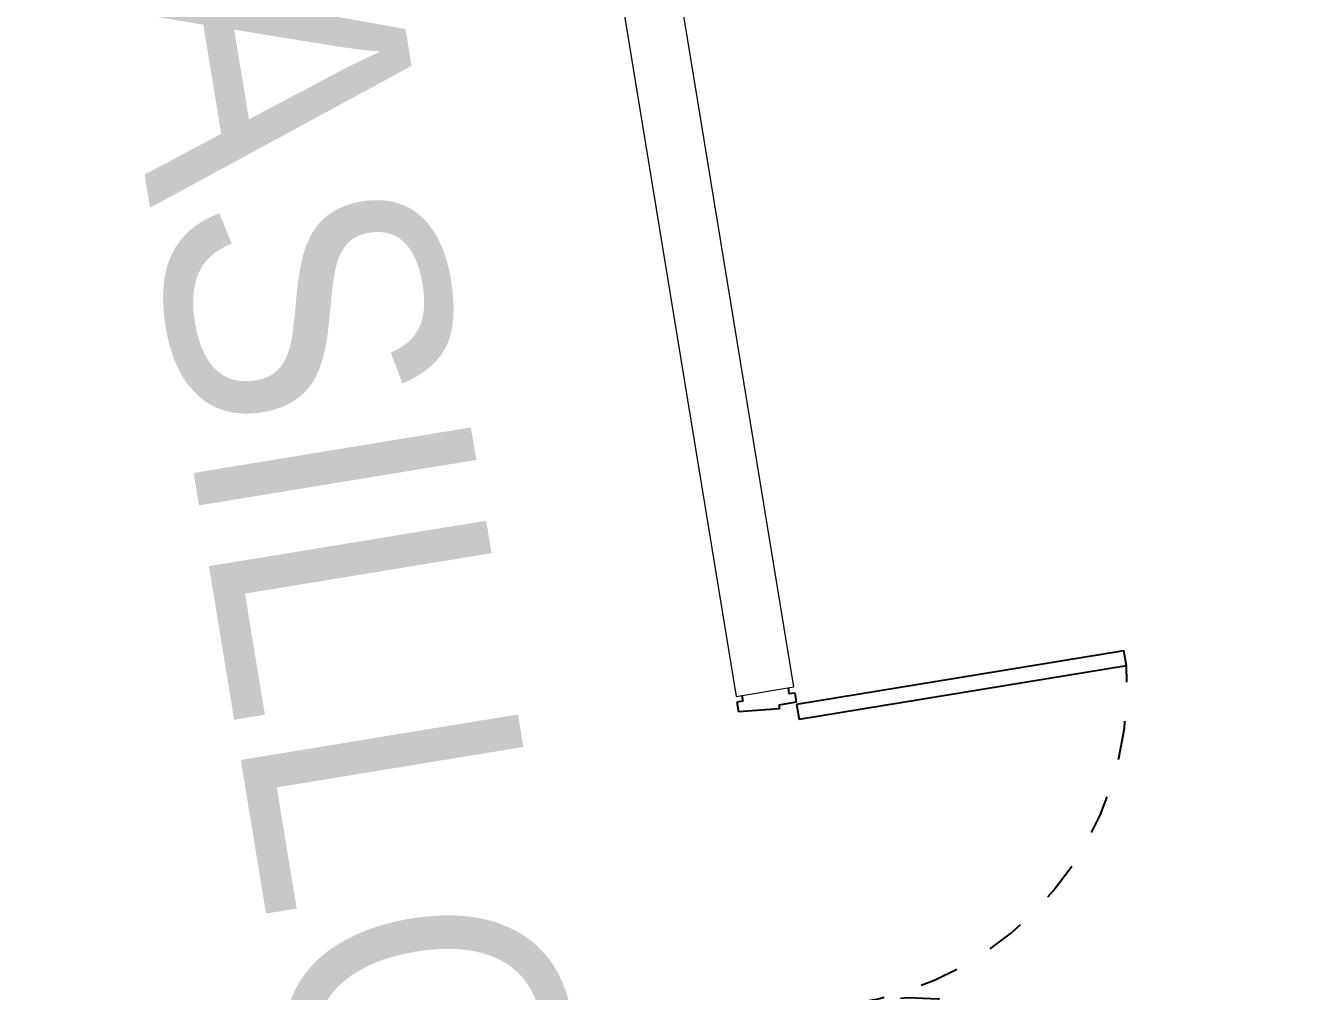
# Model space of a CAD drawing. Header units: metres. Extents: x 2 to 659295185, y -28 to 1124222152.
# Drawn here: x 655592.722 to 655595.969, y 1126514.838 to 1126517.315 of the extents above; entities that cross this region are included whole.
import ezdxf
from ezdxf.enums import TextEntityAlignment as Align

# ---------------------------------------------------------------- set-up
doc = ezdxf.new("R2010")
doc.units = ezdxf.units.M
doc.header["$MEASUREMENT"] = 0
for name, pattern in [('CCSM_C1_CUERPO CK$0$CONTINUA', [0]), ('CCSM_C1_CUERPO CK$0$DASHED2', [0.375, 0.25, -0.125]), ('DASHDOT', [1, 0.5, -0.25, 0, -0.25])]:
    doc.linetypes.add(name, pattern=pattern)
doc.layers.get('0').update_dxf_attribs({"linetype": 'CONTINUOUS'})
for name, color, linetype in [('CCSM_C1_CUERPO BJ$0$A-LOCAL ID', 7, 'CONTINUOUS'), ('CCSM_C1_CUERPO BJ$0$ID_Nº LOCAL', 7, 'CONTINUOUS'), ('CCSM_C1_CUERPO CK$0$A-PARED', 2, 'CCSM_C1_CUERPO CK$0$CONTINUA'), ('CCSM_C1_CUERPO CK$0$A-PUERTA', 5, 'CCSM_C1_CUERPO CK$0$CONTINUA'), ('Numero de manzana', 6, 'CONTINUOUS')]:
    doc.layers.add(name, color=color, linetype=linetype)
doc.layers.add('LOCALES ASIGNADOS', color=41, linetype='DASHDOT', lineweight=0)
doc.styles.add('CCSM_C1_CUERPO BJ$0$ROMANS', font='romans__.ttf')
doc.styles.add('CCSM_C1_CUERPO BJ$0$sigo', font='arial.ttf', dxfattribs={"width": 0.9})

# ---------------------------------------------------------------- blocks, each defined once
blk = doc.blocks.new('CCSM_C1_CUERPO CK$0$A$C474C28DF')
for p, q in [((0, 1.855), (0, 1.83)), ((0.015, 1.855), (0, 1.855)), ((0.015, 1.87), (0.015, 1.855)), ((0.135, 1.87), (0.135, 1.855)), ((0.135, 1.855), (0.15, 1.855)), ((0.15, 1.855), (0.15, 1.83)), ((0.105, 1.82), (0, 1.83)), ((0.15, 1.83), (0.105, 1.83)), ((0.105, 1.83), (0.105, 1.82)), ((0.15, 1.825), (0.15, 1.785)), ((0.15, 1.825), (1, 1.825)), ((1, 1.785), (1, 1.825)), ((1, 1.785), (0.15, 1.785)), ((0.15, 0.265), (0.15, 0.305)), ((1, 0.305), (0.15, 0.305)), ((1, 0.305), (1, 0.265)), ((0.105, 0.27), (0, 0.26)), ((0, 0.235), (0, 0.26)), ((0.105, 0.26), (0.105, 0.27)), ((0.15, 0.26), (0.105, 0.26)), ((0.15, 0.265), (1, 0.265)), ((0.15, 0.235), (0.15, 0.26)), ((0.015, 0.235), (0, 0.235)), ((0.015, 0.22), (0.015, 0.235)), ((0.135, 0.22), (0.135, 0.235)), ((0.135, 0.235), (0.15, 0.235))]:
    blk.add_line(p, q)
at = {"color": 8, "linetype": 'CCSM_C1_CUERPO CK$0$DASHED2', "ltscale": 0.05}
for centre, start, end in [((0.1817, 1.8667), 267.7877, 354.2972), ((0.1817, 0.2233), 5.7028, 92.2123)]:
    blk.add_arc(centre, 0.8223, start, end, dxfattribs=at)
blk = doc.blocks.new('CCSM_C1_CUERPO BJ$0$IDENT LOCAL')
at = {"style": 'CCSM_C1_CUERPO BJ$0$ROMANS'}
for tag, height, p in [('AREA-EXACTA', 0.5, (0.5872, 0.0962)), ('NºLOCAL', 0.7, (1.1699, 0.1194)), ('RUBRO', 0.35, (0, 0)), ('USO', 0.35, (-0.5872, -0.0962))]:
    blk.add_attdef(tag, text='', height=height, rotation=279.3085, dxfattribs=at).set_placement(p, align=Align.BOTTOM_CENTER)

msp = doc.modelspace()

# ---------------------------------------------------------------- hatches: boundary and pattern name
at = {"layer": 'LOCALES ASIGNADOS'}
h = msp.add_hatch(color=256, dxfattribs=at)
edge = h.paths.add_edge_path()
edge.add_arc((219491.1056, 1054914.3756), 441878.9229, 9.308049718, 9.309563548, ccw=False)
edge.add_line((655551.8097, 1126384.9626), (655564.5398, 1126387.0492))
edge.add_line((655564.5398, 1126387.0492), (655562.5867, 1126398.9652))
edge.add_line((655562.5867, 1126398.9652), (655552.3922, 1126397.2942))
edge.add_line((655552.3922, 1126397.2942), (655552.4569, 1126396.8995))
edge.add_line((655552.4569, 1126396.8995), (655549.9212, 1126396.4839))

# ---------------------------------------------------------------- linework, layer by layer
at = {"layer": 'CCSM_C1_CUERPO CK$0$A-PARED', "lineweight": 5}
for p, q in [((655589.4717, 1126546.5322), (655594.5426, 1126515.595)), ((655594.5426, 1126515.595), (655594.6906, 1126515.6193))]:
    msp.add_line(p, q, dxfattribs=at)
msp.add_lwpolyline([(655594.6906, 1126515.6193), (655589.644, 1126546.4084), (655590.468, 1126546.5435), (655590.468, 1126546.5435), (655609.558, 1126549.6725)], dxfattribs=at)
at = {"layer": 'Numero de manzana', "lineweight": -2}
msp.add_circle((655575.4972, 1126468.5723), 47.2457, dxfattribs=at)

# ---------------------------------------------------------------- block references
at = {"layer": 'CCSM_C1_CUERPO BJ$0$A-LOCAL ID', "lineweight": 5}
ref = msp.add_blockref('CCSM_C1_CUERPO BJ$0$IDENT LOCAL', (655592.2934, 1126512.5685), dxfattribs=dict(at, xscale=0.8999999999095739, yscale=0.8999999999095739, zscale=0.8999999999095739, rotation=279.3222359518276))
ref.add_attrib('NºLOCAL', 'PASILLO DE SERVICIO 5', dxfattribs={"layer": 'CCSM_C1_CUERPO BJ$0$ID_Nº LOCAL', "height": 0.72, "rotation": 279.3222, "style": 'CCSM_C1_CUERPO BJ$0$sigo', "width": 0.9}).set_placement((655593.4924, 1126512.7654), align=Align.BOTTOM_CENTER)
at = {"layer": 'CCSM_C1_CUERPO CK$0$A-PUERTA', "lineweight": 5, "rotation": 9.308595074294702}
msp.add_blockref('CCSM_C1_CUERPO CK$0$A$C474C28DF', (655594.8451, 1126513.7496), dxfattribs=at)

doc.saveas('drawing.dxf')
